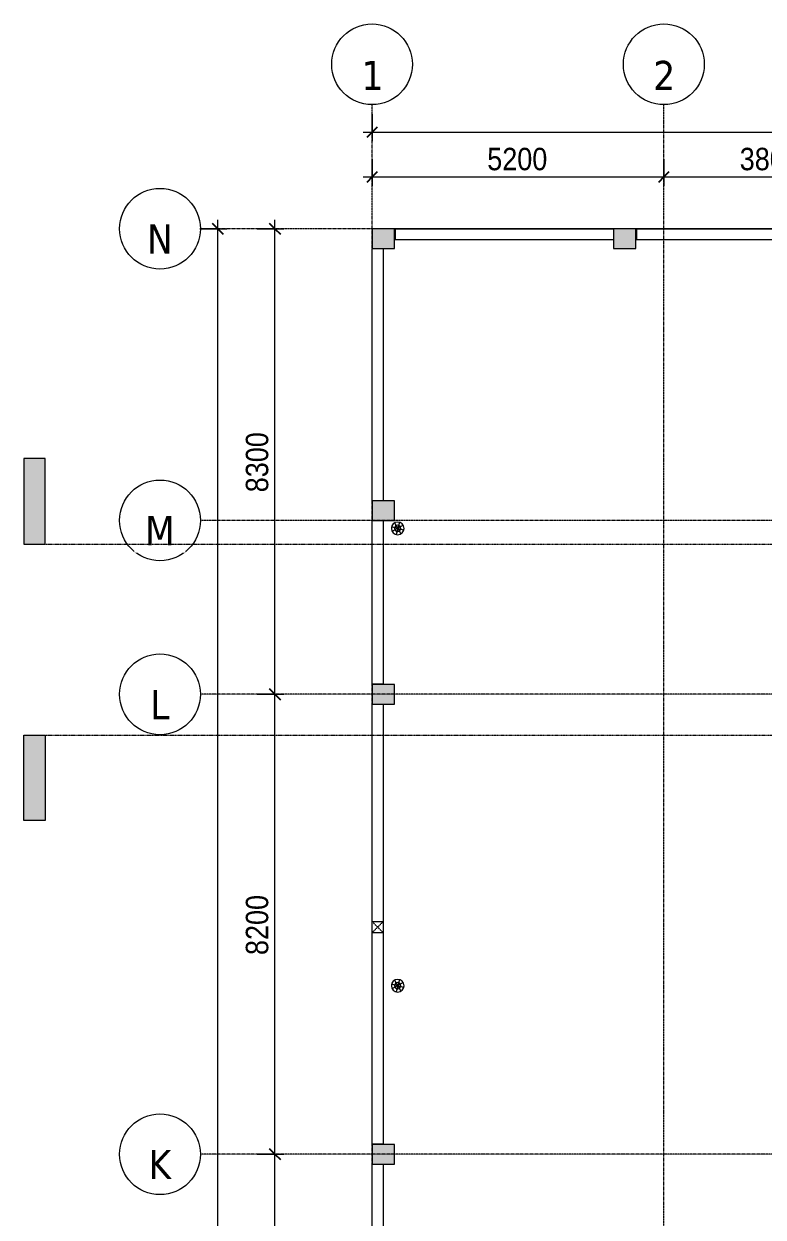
# Model space of a CAD drawing. Header units: millimetres. Extents: x 27447 to 251759, y -15958 to 82948.
# Drawn here: x 27447 to 40622, y 60616 to 81890 of the extents above; entities that cross this region are included whole.
import ezdxf

# ---------------------------------------------------------------- set-up
doc = ezdxf.new("R2010")
doc.units = ezdxf.units.MM
for name, pattern in [('Dash', [6, 3, -3]), ('Dash Dot 3_16_', [7.9375, 4.7625, -1.5875, 0, -1.5875]), ('Grid Line', [22.225, 12.7, -3.175, 3.175, -3.175])]:
    doc.linetypes.add(name, pattern=pattern)
for name, color, linetype, lineweight in [('0-1', 7, 'Continuous', 5), ('A-ANNO-DIMS', 211, 'Continuous', 9), ('A-ANNO-DIMS-160', 211, 'Continuous', 9), ('A-FLOR', 192, 'Continuous', 9), ('A-FLOR-1', 250, 'Continuous', 9), ('A-WALL', 113, 'Continuous', 9), ('G-ANNO-SYMB', 111, 'Continuous', 9), ('G-ANNO-SYMB-1', 111, 'Dash Dot 3_16_', 18), ('G-IMPT', 8, 'Continuous', 9), ('M-EQPM', 50, 'Continuous', 9), ('S-COLS', 52, 'Continuous', 9), ('S-COLS-1', 52, 'Continuous', 5), ('S-COLS-2', 7, 'Continuous', 18), ('S-COLS-HDLN', 52, 'Dash', 9), ('S-GRID-1', 1, 'Grid Line', 9), ('S-GRID-IDEN', 1, 'Continuous', 9)]:
    doc.layers.add(name, color=color, linetype=linetype, lineweight=lineweight)
doc.styles.add('Tahoma_B', font='tahomabd_0.ttf', dxfattribs={"height": 520})
doc.styles.add('UTM Avo', font='UTM Avo.ttf', dxfattribs={"width": 0.9, "height": 400})
doc.dimstyles.new('1_Dim_chi_tiet_2_5', dxfattribs={"dimscale": 304.8, "dimtxt": 399.720379, "dimasz": 0.629921, "dimexe": 0.524934, "dimexo": 0.0625, "dimgap": 0.052493, "dimtad": 1, "dimdec": 0, "dimrnd": 5, "dimzin": 0, "dimdsep": 46, "dimtxsty": 'UTM Avo', "dimblk1": 'OBLIQUE', "dimblk2": 'OBLIQUE', "dimsah": 1, "dimcen": 0.09, "dimdle": 0.524934, "dimazin": 0, "dimtfac": 1, "dimtdec": 4, "dimtix": 1, "dimtmove": 0, "dimatfit": 3, "dimfxl": 1.049869, "dimfxlon": 1, "dimtvp": 1, "dimtolj": 1, "dimtzin": 0, "dimarcsym": 2})

# ---------------------------------------------------------------- blocks, each defined once
blk = doc.blocks.new('NCV_TKTC_KET CAU_rvt-1-TKCS_MB TUM MÁI')
at = {"layer": 'S-COLS-1'}
for points in [[(34053, 77887), (34053, 78237), (33653, 78237), (33653, 77887)], [(38353, 77887), (38353, 78237), (37953, 78237), (37953, 77887)], [(33653, 73037), (34053, 73037), (34053, 73387), (33653, 73387)], [(34053, 69762), (34053, 70112), (33653, 70112), (33653, 69762)], [(34053, 61562), (34053, 61912), (33653, 61912), (33653, 61562)]]:
    blk.add_hatch(color=256, dxfattribs=at).paths.add_polyline_path(points)
at = {"layer": 'A-FLOR-1'}
for p, q in [((34063, 78237), (34053, 78237)), ((38363, 78237), (38353, 78237)), ((33653, 77887), (33653, 77877)), ((33653, 70122), (33653, 70112)), ((33653, 61922), (33653, 61912))]:
    blk.add_line(p, q, dxfattribs=at)
at = {"layer": 'S-COLS-2'}
for p, q in [((33653, 78237), (33653, 77887)), ((34053, 78237), (33653, 78237)), ((34053, 77887), (34053, 78237)), ((37953, 78237), (37953, 77887)), ((38353, 78237), (37953, 78237)), ((38353, 77887), (38353, 78237)), ((33653, 77887), (34053, 77887)), ((37953, 77887), (38353, 77887)), ((34053, 73387), (33653, 73387)), ((33653, 73387), (33653, 73037)), ((34053, 73037), (34053, 73387)), ((33653, 73037), (34053, 73037)), ((33653, 70112), (33653, 69762)), ((34053, 70112), (33653, 70112)), ((34053, 69762), (34053, 70112)), ((33653, 69762), (34053, 69762)), ((33653, 61912), (33653, 61562)), ((34053, 61912), (33653, 61912)), ((34053, 61562), (34053, 61912)), ((33653, 61562), (34053, 61562))]:
    blk.add_line(p, q, dxfattribs=at)
blk = doc.blocks.new('TKTC_XREF_260130_MB TUM MAI - TKTC_XREF_260130_MB TUM MAI_dwg_RD-4167670-TKCS_MB TUM MÁI')
at = {"layer": 'G-IMPT'}
for p, q in [((-75, 0), (75, 0)), ((-53, 53), (53, -53)), ((-53, -53), (53, 53)), ((0, 75), (0, -75))]:
    blk.add_line(p, q, dxfattribs=at)
for radius in [75, 37.5]:
    blk.add_circle((0, 0), radius, dxfattribs=at)
blk = doc.blocks.new('TKTC_XREF_260130_MB TUM MAI - TKTC_XREF_260130_MB TUM MAI_dwg-4167669-TKCS_MB TUM MÁI')
at = {"layer": 'G-IMPT'}
for p, q in [((-169089, -782933), (-169099, -782933)), ((-164789, -782933), (-164799, -782933)), ((-169499, -783281), (-169499, -783291)), ((-169499, -791046), (-169499, -791056)), ((-169499, -799246), (-169499, -799256))]:
    blk.add_line(p, q, dxfattribs=at)
at = {"extrusion": (0, 0, -1), "xscale": 1.5, "yscale": 1.5, "zscale": -1.5, "rotation": 330.0137897223599}
for p in [(169042, -788273), (169042, -796426)]:
    blk.add_blockref('TKTC_XREF_260130_MB TUM MAI - TKTC_XREF_260130_MB TUM MAI_dwg_RD-4167670-TKCS_MB TUM MÁI', p, dxfattribs=at)
blk = doc.blocks.new('TKTC_XREF_260130_MB TUM MAI - TKTC_XREF_251221_MB TUM MAI-2041484-TKCS_MB TUM MÁI')
blk.add_blockref('TKTC_XREF_260130_MB TUM MAI - TKTC_XREF_260130_MB TUM MAI_dwg-4167669-TKCS_MB TUM MÁI', (169499, 843934))
blk = doc.blocks.new('G1_SOF - BO TRU - 200x200-3061822-TKCS_MB TUM MÁI')
at = {"layer": 'S-COLS'}
for p, q in [((-100, 100), (100, 100)), ((-100, -100), (-100, 100)), ((100, 100), (100, -100)), ((100, -100), (-100, -100))]:
    blk.add_line(p, q, dxfattribs=at)
at = {"layer": 'S-COLS-HDLN'}
for p, q in [((100, 100), (-100, -100)), ((-100, 100), (100, -100))]:
    blk.add_line(p, q, dxfattribs=at)
blk = doc.blocks.new('TKTC_QUAT HUT KHOI_260130 - TKTC_QUAT HUT KHOI_260130_dwg-4168555-TKCS_MB TUM MÁI')
at = {"layer": 'G-IMPT'}
for p, q in [((34062, 78240), (34052, 78240)), ((38362, 78240), (38352, 78240)), ((33652, 77890), (33652, 77880)), ((33652, 70125), (33652, 70115)), ((33652, 61925), (33652, 61915))]:
    blk.add_line(p, q, dxfattribs=at)
blk = doc.blocks.new('TKTC_QUAT HUT KHOI_260130 - TKTC_QUAT HUT KHOI_260130-2046036-TKCS_MB TUM MÁI')
blk.add_blockref('TKTC_QUAT HUT KHOI_260130 - TKTC_QUAT HUT KHOI_260130_dwg-4168555-TKCS_MB TUM MÁI', (-33652, -17239))
blk = doc.blocks.new('TKTC_BON NUOC MAI_260130 - TKTC_BON NUOC MAI_260130_dwg-3426650-TKCS_MB TUM MÁI')
at = {"layer": 'G-IMPT'}
for p, q in [((-160899, -782933), (-169499, -782933)), ((-169499, -783284), (-169499, -783294)), ((-169499, -791049), (-169499, -791059)), ((-169499, -799249), (-169499, -799259))]:
    blk.add_line(p, q, dxfattribs=at)
blk = doc.blocks.new('TKTC_BON NUOC MAI_260130 - TKTC_BON NUOC MAI_260130-2047084-TKCS_MB TUM MÁI')
blk.add_blockref('TKTC_BON NUOC MAI_260130 - TKTC_BON NUOC MAI_260130_dwg-3426650-TKCS_MB TUM MÁI', (169499, 843934))
blk = doc.blocks.new('Grid - M_Grid Head - Circle-353313-TKCS_MB TUM MÁI')
at = {"layer": 'S-GRID-IDEN'}
blk.add_circle((0, 0), 4.5, dxfattribs=at)
blk = doc.blocks.new('Section - 3_32_ x 3_8_-4701953-TKCS_MB TUM MÁI')
at = {"layer": 'G-ANNO-SYMB'}
blk.add_hatch(color=256, dxfattribs=at).paths.add_polyline_path([(0, 9.525), (0, 0), (-2.38125, 0), (-2.38125, 9.525)])
for p, q in [((0, 9.525), (-2.38125, 9.525)), ((-2.38125, 9.525), (-2.38125, 0)), ((0, 0), (0, 9.525)), ((-2.38125, 0), (0, 0))]:
    blk.add_line(p, q, dxfattribs=at)
blk = doc.blocks.new('DIMBLOCK15-TKCS_MB TUM MÁI')
at = {"layer": 'A-ANNO-DIMS-160', "lineweight": 25}
for p, q in [((30903, 78237), (30807, 78333)), ((30903, 78237), (30999, 78141)), ((30903, 17237), (30807, 17333)), ((30903, 17237), (30999, 17141))]:
    blk.add_line(p, q, dxfattribs=at)
at = {"layer": 'A-ANNO-DIMS-160'}
for p, q in [((30903, 17077), (30903, 78397)), ((30583, 78237), (31063, 78237)), ((30903, 78237), (30583, 78237)), ((30583, 17237), (31063, 17237)), ((30903, 17237), (30583, 17237))]:
    blk.add_line(p, q, dxfattribs=at)
at = {"layer": 'A-ANNO-DIMS-160', "color": 0, "insert": (30383, 47052), "char_height": 400, "width": 1643.29, "attachment_point": 1, "rotation": 90, "line_spacing_factor": 1.110334, "style": 'UTM Avo'}
blk.add_mtext('61000', dxfattribs=at)
blk = doc.blocks.new('_Oblique')
at = {"color": 0, "linetype": 'ByBlock', "lineweight": -2}
blk.add_line((-0.5, -0.5), (0.5, 0.5), dxfattribs=at)
blk = doc.blocks.new('DIMBLOCK18-TKCS_MB TUM MÁI')
at = {"layer": 'A-ANNO-DIMS-160'}
for p, q in [((31602, 61737), (32082, 61737)), ((31922, 61737), (31602, 61737)), ((31922, 53537), (31922, 61737)), ((31602, 53537), (32082, 53537)), ((31922, 53537), (31602, 53537))]:
    blk.add_line(p, q, dxfattribs=at)
at = {"layer": 'A-ANNO-DIMS-160', "lineweight": 25}
for p, q in [((31922, 61737), (31826, 61833)), ((31922, 61737), (32018, 61641)), ((31922, 53537), (31826, 53633)), ((31922, 53537), (32018, 53441))]:
    blk.add_line(p, q, dxfattribs=at)
at = {"layer": 'A-ANNO-DIMS-160', "color": 0, "insert": (31402, 57089), "char_height": 400, "width": 1314.64, "attachment_point": 1, "rotation": 90, "line_spacing_factor": 1.110334, "style": 'UTM Avo'}
blk.add_mtext('8200', dxfattribs=at)
blk = doc.blocks.new('DIMBLOCK19-TKCS_MB TUM MÁI')
at = {"layer": 'A-ANNO-DIMS-160', "lineweight": 25}
for p, q in [((31922, 69937), (31826, 70033)), ((31922, 69937), (32018, 69841)), ((31922, 61737), (31826, 61833)), ((31922, 61737), (32018, 61641))]:
    blk.add_line(p, q, dxfattribs=at)
at = {"layer": 'A-ANNO-DIMS-160'}
for p, q in [((31602, 69937), (32082, 69937)), ((31922, 69937), (31602, 69937)), ((31922, 61737), (31922, 69937)), ((31602, 61737), (32082, 61737)), ((31922, 61737), (31602, 61737))]:
    blk.add_line(p, q, dxfattribs=at)
at = {"layer": 'A-ANNO-DIMS-160', "color": 0, "insert": (31402, 65289), "char_height": 400, "width": 1314.64, "attachment_point": 1, "rotation": 90, "line_spacing_factor": 1.110334, "style": 'UTM Avo'}
blk.add_mtext('8200', dxfattribs=at)
blk = doc.blocks.new('DIMBLOCK20-TKCS_MB TUM MÁI')
at = {"layer": 'A-ANNO-DIMS-160', "lineweight": 25}
for p, q in [((31922, 78237), (31826, 78333)), ((31922, 78237), (32018, 78141)), ((31922, 69937), (31826, 70033)), ((31922, 69937), (32018, 69841))]:
    blk.add_line(p, q, dxfattribs=at)
at = {"layer": 'A-ANNO-DIMS-160'}
for p, q in [((31922, 69937), (31922, 78397)), ((31602, 78237), (32082, 78237)), ((31922, 78237), (31602, 78237)), ((31602, 69937), (32082, 69937)), ((31922, 69937), (31602, 69937))]:
    blk.add_line(p, q, dxfattribs=at)
at = {"layer": 'A-ANNO-DIMS-160', "color": 0, "insert": (31402, 73539), "char_height": 400, "width": 1314.64, "attachment_point": 1, "rotation": 90, "line_spacing_factor": 1.110334, "style": 'UTM Avo'}
blk.add_mtext('8300', dxfattribs=at)
blk = doc.blocks.new('DIMBLOCK21-TKCS_MB TUM MÁI')
at = {"layer": 'A-ANNO-DIMS-160'}
for p, q in [((33653, 80280), (33653, 79800)), ((33653, 79960), (33653, 80280)), ((54953, 80280), (54953, 79800)), ((54953, 79960), (54953, 80280)), ((33493, 79960), (55113, 79960))]:
    blk.add_line(p, q, dxfattribs=at)
at = {"layer": 'A-ANNO-DIMS-160', "lineweight": 25}
for p, q in [((33653, 79960), (33749, 80056)), ((54953, 79960), (55049, 80056)), ((33653, 79960), (33557, 79864)), ((54953, 79960), (54857, 79864))]:
    blk.add_line(p, q, dxfattribs=at)
at = {"layer": 'A-ANNO-DIMS-160', "color": 0, "insert": (43618, 80480), "char_height": 400, "width": 1643.29, "attachment_point": 1, "line_spacing_factor": 1.110334, "style": 'UTM Avo'}
blk.add_mtext('21300', dxfattribs=at)
blk = doc.blocks.new('DIMBLOCK22-TKCS_MB TUM MÁI')
at = {"layer": 'A-ANNO-DIMS-160'}
for p, q in [((33653, 79480), (33653, 79000)), ((33653, 79160), (33653, 79480)), ((38853, 79480), (38853, 79000)), ((38853, 79160), (38853, 79480)), ((33493, 79160), (38853, 79160))]:
    blk.add_line(p, q, dxfattribs=at)
at = {"layer": 'A-ANNO-DIMS-160', "lineweight": 25}
for p, q in [((33653, 79160), (33557, 79064)), ((33653, 79160), (33749, 79256)), ((38853, 79160), (38757, 79064)), ((38853, 79160), (38949, 79256))]:
    blk.add_line(p, q, dxfattribs=at)
at = {"layer": 'A-ANNO-DIMS-160', "color": 0, "insert": (35705, 79680), "char_height": 400, "width": 1314.64, "attachment_point": 1, "line_spacing_factor": 1.110334, "style": 'UTM Avo'}
blk.add_mtext('5200', dxfattribs=at)
blk = doc.blocks.new('DIMBLOCK23-TKCS_MB TUM MÁI')
at = {"layer": 'A-ANNO-DIMS-160'}
for p, q in [((38853, 79480), (38853, 79000)), ((38853, 79160), (38853, 79480)), ((42653, 79480), (42653, 79000)), ((42653, 79160), (42653, 79480)), ((38853, 79160), (42653, 79160))]:
    blk.add_line(p, q, dxfattribs=at)
at = {"layer": 'A-ANNO-DIMS-160', "lineweight": 25}
for p, q in [((38853, 79160), (38757, 79064)), ((38853, 79160), (38949, 79256)), ((42653, 79160), (42557, 79064)), ((42653, 79160), (42749, 79256))]:
    blk.add_line(p, q, dxfattribs=at)
at = {"layer": 'A-ANNO-DIMS-160', "color": 0, "insert": (40205, 79680), "char_height": 400, "width": 1314.64, "attachment_point": 1, "line_spacing_factor": 1.110334, "style": 'UTM Avo'}
blk.add_mtext('3800', dxfattribs=at)

msp = doc.modelspace()

# ---------------------------------------------------------------- linework, layer by layer
at = {"layer": 'A-FLOR'}
for p, q in [((33852.6, 77886.9), (33852.6, 77876.9)), ((34062.6, 78036.9), (34052.6, 78036.9)), ((38362.6, 78036.9), (38352.6, 78036.9)), ((33852.6, 70121.9), (33852.6, 70111.9)), ((33852.6, 61921.9), (33852.6, 61911.9))]:
    msp.add_line(p, q, dxfattribs=at)
at = {"layer": 'A-WALL'}
for p, q in [((34062.6, 78236.9), (37952.6, 78236.9)), ((34062.6, 78236.9), (34062.6, 78036.9)), ((38362.6, 78236.9), (42242.6, 78236.9)), ((38362.6, 78236.9), (38362.6, 78036.9)), ((33652.6, 73386.9), (33652.6, 77876.9)), ((33852.6, 77876.9), (33652.6, 77876.9)), ((33852.6, 77876.9), (33852.6, 73386.9)), ((37952.6, 78036.9), (34062.6, 78036.9)), ((42242.6, 78036.9), (38362.6, 78036.9)), ((33652.6, 70121.9), (33652.6, 73036.9)), ((33852.6, 73036.9), (33852.6, 70121.9)), ((33652.6, 70121.9), (33852.6, 70121.9)), ((33652.6, 61921.9), (33652.6, 69761.9)), ((33852.6, 69761.9), (33852.6, 61921.9)), ((33652.6, 61921.9), (33852.6, 61921.9)), ((33652.6, 53721.9), (33652.6, 61561.9)), ((33852.6, 61561.9), (33852.6, 53721.9))]:
    msp.add_line(p, q, dxfattribs=at)
at = {"layer": 'G-ANNO-SYMB-1'}
msp.add_line((27827.8, 69211.5), (133630.6, 69211.5), dxfattribs=at)
at = {"layer": 'S-GRID-1'}
for p, q in [((33652.6, 76449.5), (33652.6, 80449.5)), ((38852.6, 76449.5), (38852.6, 80449.5)), ((34592.6, 78236.9), (30592.6, 78236.9)), ((128131.3, 78236.9), (34592.6, 78236.9)), ((33652.6, 19295.8), (33652.6, 76449.5)), ((38852.6, 19295.8), (38852.6, 76449.5)), ((34592.6, 73036.9), (30592.6, 73036.9)), ((128131.3, 73036.9), (34592.6, 73036.9)), ((34592.6, 69936.9), (30592.6, 69936.9)), ((128131.3, 69936.9), (34592.6, 69936.9)), ((34592.6, 61736.9), (30592.6, 61736.9)), ((128131.3, 61736.9), (34592.6, 61736.9))]:
    msp.add_line(p, q, dxfattribs=at)

# ---------------------------------------------------------------- block references
at = {"layer": '0-1'}
msp.add_blockref('NCV_TKTC_KET CAU_rvt-1-TKCS_MB TUM MÁI', (0, 0), dxfattribs=at)
at = {"layer": 'G-ANNO-SYMB', "xscale": 159.9999999999999, "yscale": 159.9999999999999, "zscale": 159.9999999999999}
msp.add_blockref('Section - 3_32_ x 3_8_-4701953-TKCS_MB TUM MÁI', (27827.8, 72614.1), dxfattribs=at)
at = {"layer": 'G-ANNO-SYMB', "extrusion": (0, 0, -1), "xscale": 159.9999999999999, "yscale": 159.9999999999999, "zscale": 159.9999999999999, "rotation": 180}
msp.add_blockref('Section - 3_32_ x 3_8_-4701953-TKCS_MB TUM MÁI', (-27827.8, 69211.5), dxfattribs=at)
at = {"layer": 'M-EQPM'}
for name, p in [('TKTC_BON NUOC MAI_260130 - TKTC_BON NUOC MAI_260130-2047084-TKCS_MB TUM MÁI', (33652.6, 17236.9)), ('TKTC_QUAT HUT KHOI_260130 - TKTC_QUAT HUT KHOI_260130-2046036-TKCS_MB TUM MÁI', (33652.6, 17235.3)), ('TKTC_XREF_260130_MB TUM MAI - TKTC_XREF_251221_MB TUM MAI-2041484-TKCS_MB TUM MÁI', (33652.6, 17233.6))]:
    msp.add_blockref(name, p, dxfattribs=at)
at = {"layer": 'S-COLS'}
msp.add_blockref('G1_SOF - BO TRU - 200x200-3061822-TKCS_MB TUM MÁI', (33752.6, 65786.9), dxfattribs=at)
at = {"layer": 'S-GRID-IDEN', "xscale": 159.9999999999999, "yscale": 159.9999999999999, "zscale": 159.9999999999999}
for p in [(33652.6, 81169.5), (38852.6, 81169.5)]:
    msp.add_blockref('Grid - M_Grid Head - Circle-353313-TKCS_MB TUM MÁI', p, dxfattribs=at)
at = {"layer": 'S-GRID-IDEN', "xscale": 159.9999999999999, "yscale": 159.9999999999999, "zscale": 159.9999999999999, "rotation": 89.99999999999982}
for p in [(29872.6, 78236.9), (29872.6, 73036.9), (29872.6, 69936.9), (29872.6, 61736.9)]:
    msp.add_blockref('Grid - M_Grid Head - Circle-353313-TKCS_MB TUM MÁI', p, dxfattribs=at)

# ---------------------------------------------------------------- dimensions: what is measured, and where the dimension line sits
at = {"layer": 'A-ANNO-DIMS'}
for base, p1, p2, override, picture, middle in [((38852.6, 79160.4), (33652.6, 79480.4), (38852.6, 79480.4), {"dimpost": '<>', "dimfxl": 5200}, 'DIMBLOCK22-TKCS_MB TUM MÁI', (36252.6, 79383.4)), ((42652.6, 79160.4), (38852.6, 79480.4), (42652.6, 79480.4), {"dimpost": '<>', "dimfxl": 3800}, 'DIMBLOCK23-TKCS_MB TUM MÁI', (40752.6, 79383.4))]:
    dim = msp.add_linear_dim(base=base, p1=p1, p2=p2, dimstyle='1_Dim_chi_tiet_2_5', override=override, dxfattribs=at)
    dim.commit()
    dim.dimension.update_dxf_attribs({"geometry": picture, "text_midpoint": middle})
for base, p1, p2, override, picture, middle in [((31921.7, 78236.9), (31601.7, 69936.9), (31601.7, 78236.9), {"dimpost": '<>', "dimfxl": 8300}, 'DIMBLOCK20-TKCS_MB TUM MÁI', (31698.8, 74086.9)), ((31921.7, 69936.9), (31601.7, 61736.9), (31601.7, 69936.9), {"dimpost": '<>', "dimfxl": 8200}, 'DIMBLOCK19-TKCS_MB TUM MÁI', (31698.8, 65836.9)), ((31921.7, 61736.9), (31601.7, 53536.9), (31601.7, 61736.9), {"dimpost": '<>', "dimfxl": 8200}, 'DIMBLOCK18-TKCS_MB TUM MÁI', (31698.8, 57636.9))]:
    dim = msp.add_linear_dim(base=base, p1=p1, p2=p2, angle=90, dimstyle='1_Dim_chi_tiet_2_5', override=override, dxfattribs=at)
    dim.commit()
    dim.dimension.update_dxf_attribs({"geometry": picture, "text_midpoint": middle})

# ---------------------------------------------------------------- next in the draw order: texts
at = {"layer": 'S-GRID-IDEN', "char_height": 520, "attachment_point": 5, "line_spacing_factor": 0.996129, "style": 'Tahoma_B', "bg_fill": 3, "box_fill_scale": 1.25, "bg_fill_color": 256, "bg_fill_true_color": 13158600, "bg_fill_transparency": 0}
for s, insert, width in [('\\pt2031.9988,4063.9976,6096.0016,8128.0004,10159.9992,12191.998,14224.002,16256.0008,18287.9996,20319.9984,22352.0024,24384.0012,26416,28447.9988,30479.9976,32512.0016,34544.0004,36575.9992,38607.998,40640.002,42672.0008,44703.9996,46735.9984,48768.0024,50800.0012,52832,54863.9988,56895.9976,58928.0016,60960.0004,62991.9992,65023.998;1', (33660.1, 80969.8), 465.6), ('\\pt2031.9988,4063.9976,6096.0016,8128.0004,10159.9992,12191.998,14224.002,16256.0008,18287.9996,20319.9984,22352.0024,24384.0012,26416,28447.9988,30479.9976,32512.0016,34544.0004,36575.9992,38607.998,40640.002,42672.0008,44703.9996,46735.9984,48768.0024,50800.0012,52832,54863.9988,56895.9976,58928.0016,60960.0004,62991.9992,65023.998;2', (38860.1, 80969.8), 465.6), ('\\pt2031.9988,4063.9976,6096.0016,8128.0004,10159.9992,12191.998,14224.002,16256.0008,18287.9996,20319.9984,22352.0024,24384.0012,26416,28447.9988,30479.9976,32512.0016,34544.0004,36575.9992,38607.998,40640.002,42672.0008,44703.9996,46735.9984,48768.0024,50800.0012,52832,54863.9988,56895.9976,58928.0016,60960.0004,62991.9992,65023.998;N', (29871.1, 78053.6), 561.6), ('\\pt2031.9988,4063.9976,6096.0016,8128.0004,10159.9992,12191.998,14224.002,16256.0008,18287.9996,20319.9984,22352.0024,24384.0012,26416,28447.9988,30479.9976,32512.0016,34544.0004,36575.9992,38607.998,40640.002,42672.0008,44703.9996,46735.9984,48768.0024,50800.0012,52832,54863.9988,56895.9976,58928.0016,60960.0004,62991.9992,65023.998;M', (29871.1, 72853.6), 646.4), ('\\pt2031.9988,4063.9976,6096.0016,8128.0004,10159.9992,12191.998,14224.002,16256.0008,18287.9996,20319.9984,22352.0024,24384.0012,26416,28447.9988,30479.9976,32512.0016,34544.0004,36575.9992,38607.998,40640.002,42672.0008,44703.9996,46735.9984,48768.0024,50800.0012,52832,54863.9988,56895.9976,58928.0016,60960.0004,62991.9992,65023.998;L', (29871.1, 69753.6), 412.8), ('\\pt2031.9988,4063.9976,6096.0016,8128.0004,10159.9992,12191.998,14224.002,16256.0008,18287.9996,20319.9984,22352.0024,24384.0012,26416,28447.9988,30479.9976,32512.0016,34544.0004,36575.9992,38607.998,40640.002,42672.0008,44703.9996,46735.9984,48768.0024,50800.0012,52832,54863.9988,56895.9976,58928.0016,60960.0004,62991.9992,65023.998;K', (29871.1, 61553.6), 508.8)]:
    msp.add_mtext(s, dxfattribs=dict(at, insert=insert, width=width))

# ---------------------------------------------------------------- next in the draw order: linework, layer by layer
at = {"layer": 'G-ANNO-SYMB-1'}
msp.add_line((27827.8, 72614.1), (133630.6, 72614.1), dxfattribs=at)

# ---------------------------------------------------------------- next in the draw order: dimensions: what is measured, and where the dimension line sits
at = {"layer": 'A-ANNO-DIMS'}
dim = msp.add_linear_dim(base=(54952.6, 79960.4), p1=(33652.6, 80280.4), p2=(54952.6, 80280.4), dimstyle='1_Dim_chi_tiet_2_5', override={"dimpost": '<>', "dimfxl": 21300}, dxfattribs=at)
dim.commit()
dim.dimension.update_dxf_attribs({"geometry": 'DIMBLOCK21-TKCS_MB TUM MÁI', "text_midpoint": (44302.6, 80183.4)})
dim = msp.add_linear_dim(base=(30903, 78236.9), p1=(30583, 17236.9), p2=(30583, 78236.9), angle=90, dimstyle='1_Dim_chi_tiet_2_5', override={"dimpost": '<>', "dimfxl": 61000}, dxfattribs=at)
dim.commit()
dim.dimension.update_dxf_attribs({"geometry": 'DIMBLOCK15-TKCS_MB TUM MÁI', "text_midpoint": (30680, 47736.9)})

doc.saveas('drawing.dxf')
